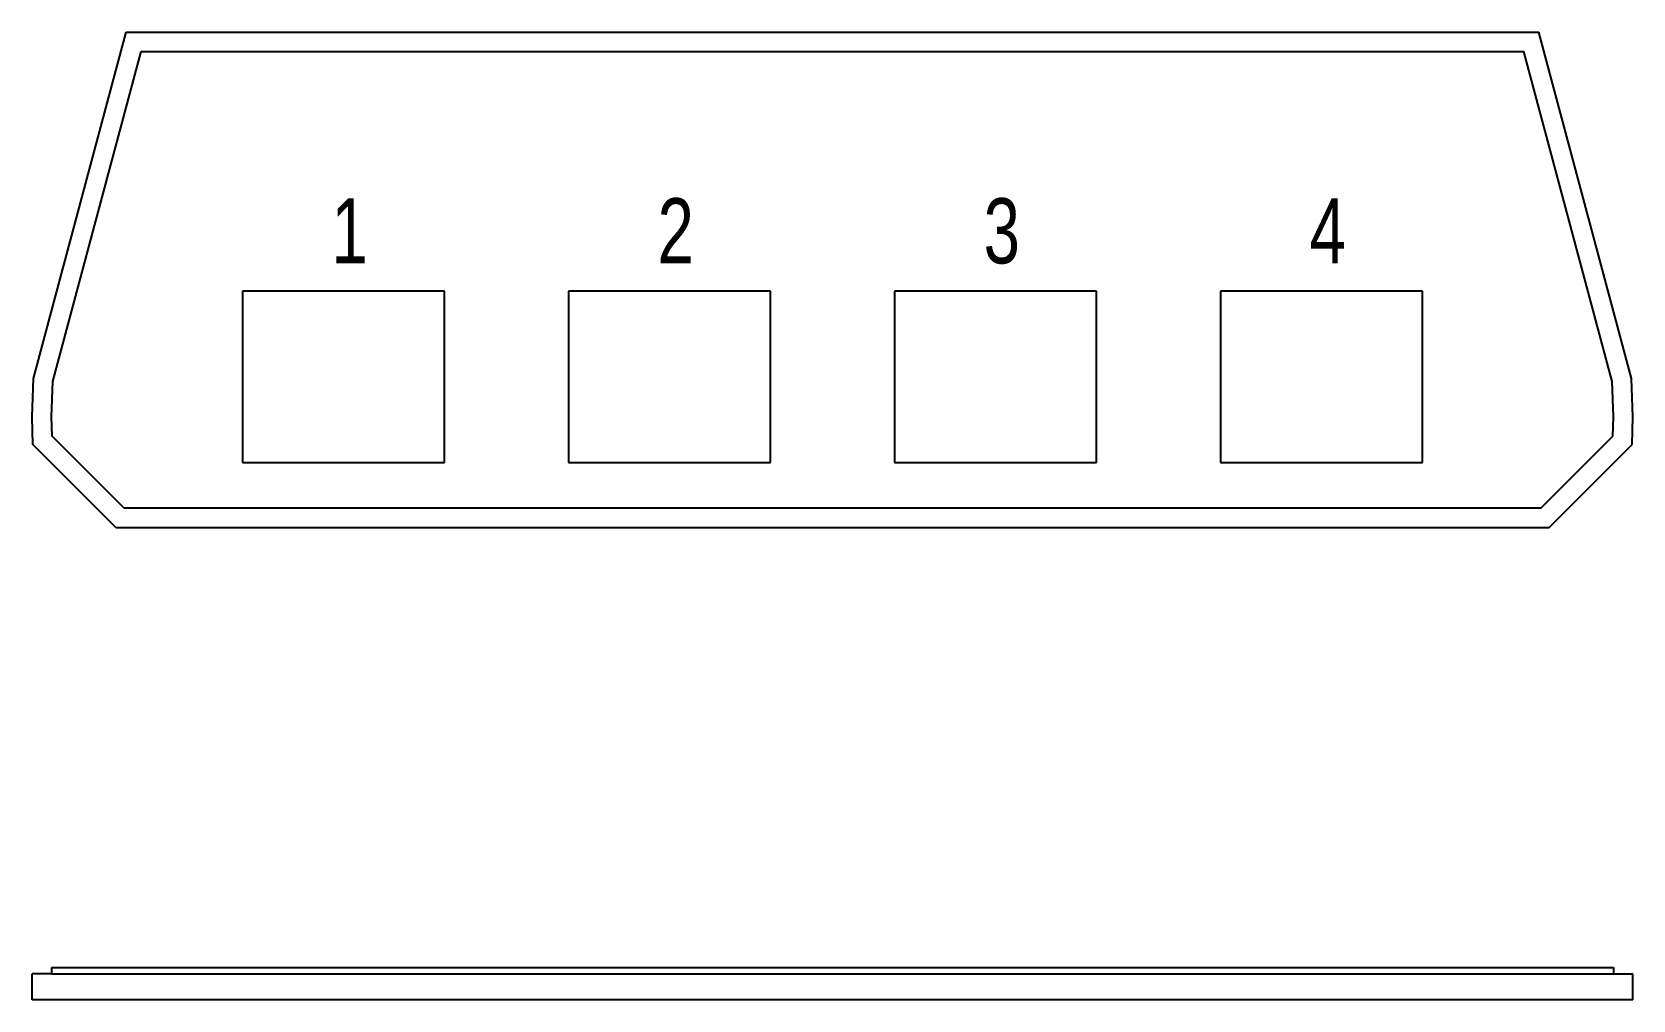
# Model space of a CAD drawing. Header units: inches. Extents: x -2.46 to 2.46, y -1.45 to 1.52.
import ezdxf

# ---------------------------------------------------------------- set-up
doc = ezdxf.new("R2010")
doc.units = ezdxf.units.IN
doc.header["$LTSCALE"] = 0.6
doc.layers.get('0').update_dxf_attribs({"linetype": 'CONTINUOUS'})
doc.styles.get("Standard").update_dxf_attribs({"font": 'txt', "width": 0.75})

# ---------------------------------------------------------------- blocks, each defined once
blk = doc.blocks.new('RJ45')
for p, q in [((0, 0), (0, -0.525)), ((0.62, 0), (0, 0)), ((0.62, -0.525), (0.62, 0)), ((0, -0.525), (0.62, -0.525))]:
    blk.add_line(p, q)

msp = doc.modelspace()

# ---------------------------------------------------------------- linework, layer by layer
at = {"color": 7}
for p, q in [((-2.451, 0.4568), (-2.1661, 1.52)), ((-2.1661, 1.52), (2.1661, 1.52)), ((2.451, 0.4568), (2.1661, 1.52)), ((-2.3913, 0.4479), (-2.1201, 1.46)), ((-2.1201, 1.46), (2.1201, 1.46)), ((2.3913, 0.4479), (2.1201, 1.46)), ((-2.4551, 0.34), (-2.451, 0.4568)), ((-2.395, 0.34), (-2.3913, 0.4479)), ((2.395, 0.34), (2.3913, 0.4479)), ((2.4551, 0.34), (2.451, 0.4568)), ((-2.4521, 0.2542), (-2.4551, 0.34)), ((-2.3929, 0.2799), (-2.395, 0.34)), ((2.3929, 0.2799), (2.395, 0.34)), ((2.4521, 0.2542), (2.4551, 0.34)), ((-2.1979, 0), (-2.4521, 0.2542)), ((-2.1731, 0.06), (-2.3929, 0.2799)), ((2.1731, 0.06), (2.3929, 0.2799)), ((2.1979, 0), (2.4521, 0.2542)), ((-2.1731, 0.06), (2.1731, 0.06)), ((-2.1979, 0), (2.1979, 0)), ((-2.3951, -1.3693), (-2.4551, -1.3693)), ((-2.4551, -1.4493), (-2.4551, -1.3693)), ((-2.3951, -1.3493), (2.3951, -1.3493)), ((-2.3951, -1.3493), (-2.3951, -1.3693)), ((-2.3951, -1.3693), (2.3951, -1.3693)), ((-1.5945, -1.3493), (-1.0568, -1.3493)), ((2.3951, -1.3493), (2.3951, -1.3693)), ((2.3951, -1.3693), (2.4551, -1.3693)), ((2.4551, -1.4493), (2.4551, -1.3693)), ((2.4551, -1.4493), (-2.4551, -1.4493))]:
    msp.add_line(p, q, dxfattribs=at)

# ---------------------------------------------------------------- block references
for p in [(-1.81, 0.725), (-0.81, 0.725), (0.19, 0.725), (1.19, 0.725)]:
    msp.add_blockref('RJ45', p)

# ---------------------------------------------------------------- texts
at = {"char_height": 0.2, "width": 100, "attachment_point": 1}
for s, insert in [('1', (-1.5366, 1.0102)), ('2', (-0.5366, 1.0102)), ('3', (0.4634, 1.0102)), ('4', (1.4634, 1.0102))]:
    msp.add_mtext(s, dxfattribs=dict(at, insert=insert))

doc.saveas('drawing.dxf')
